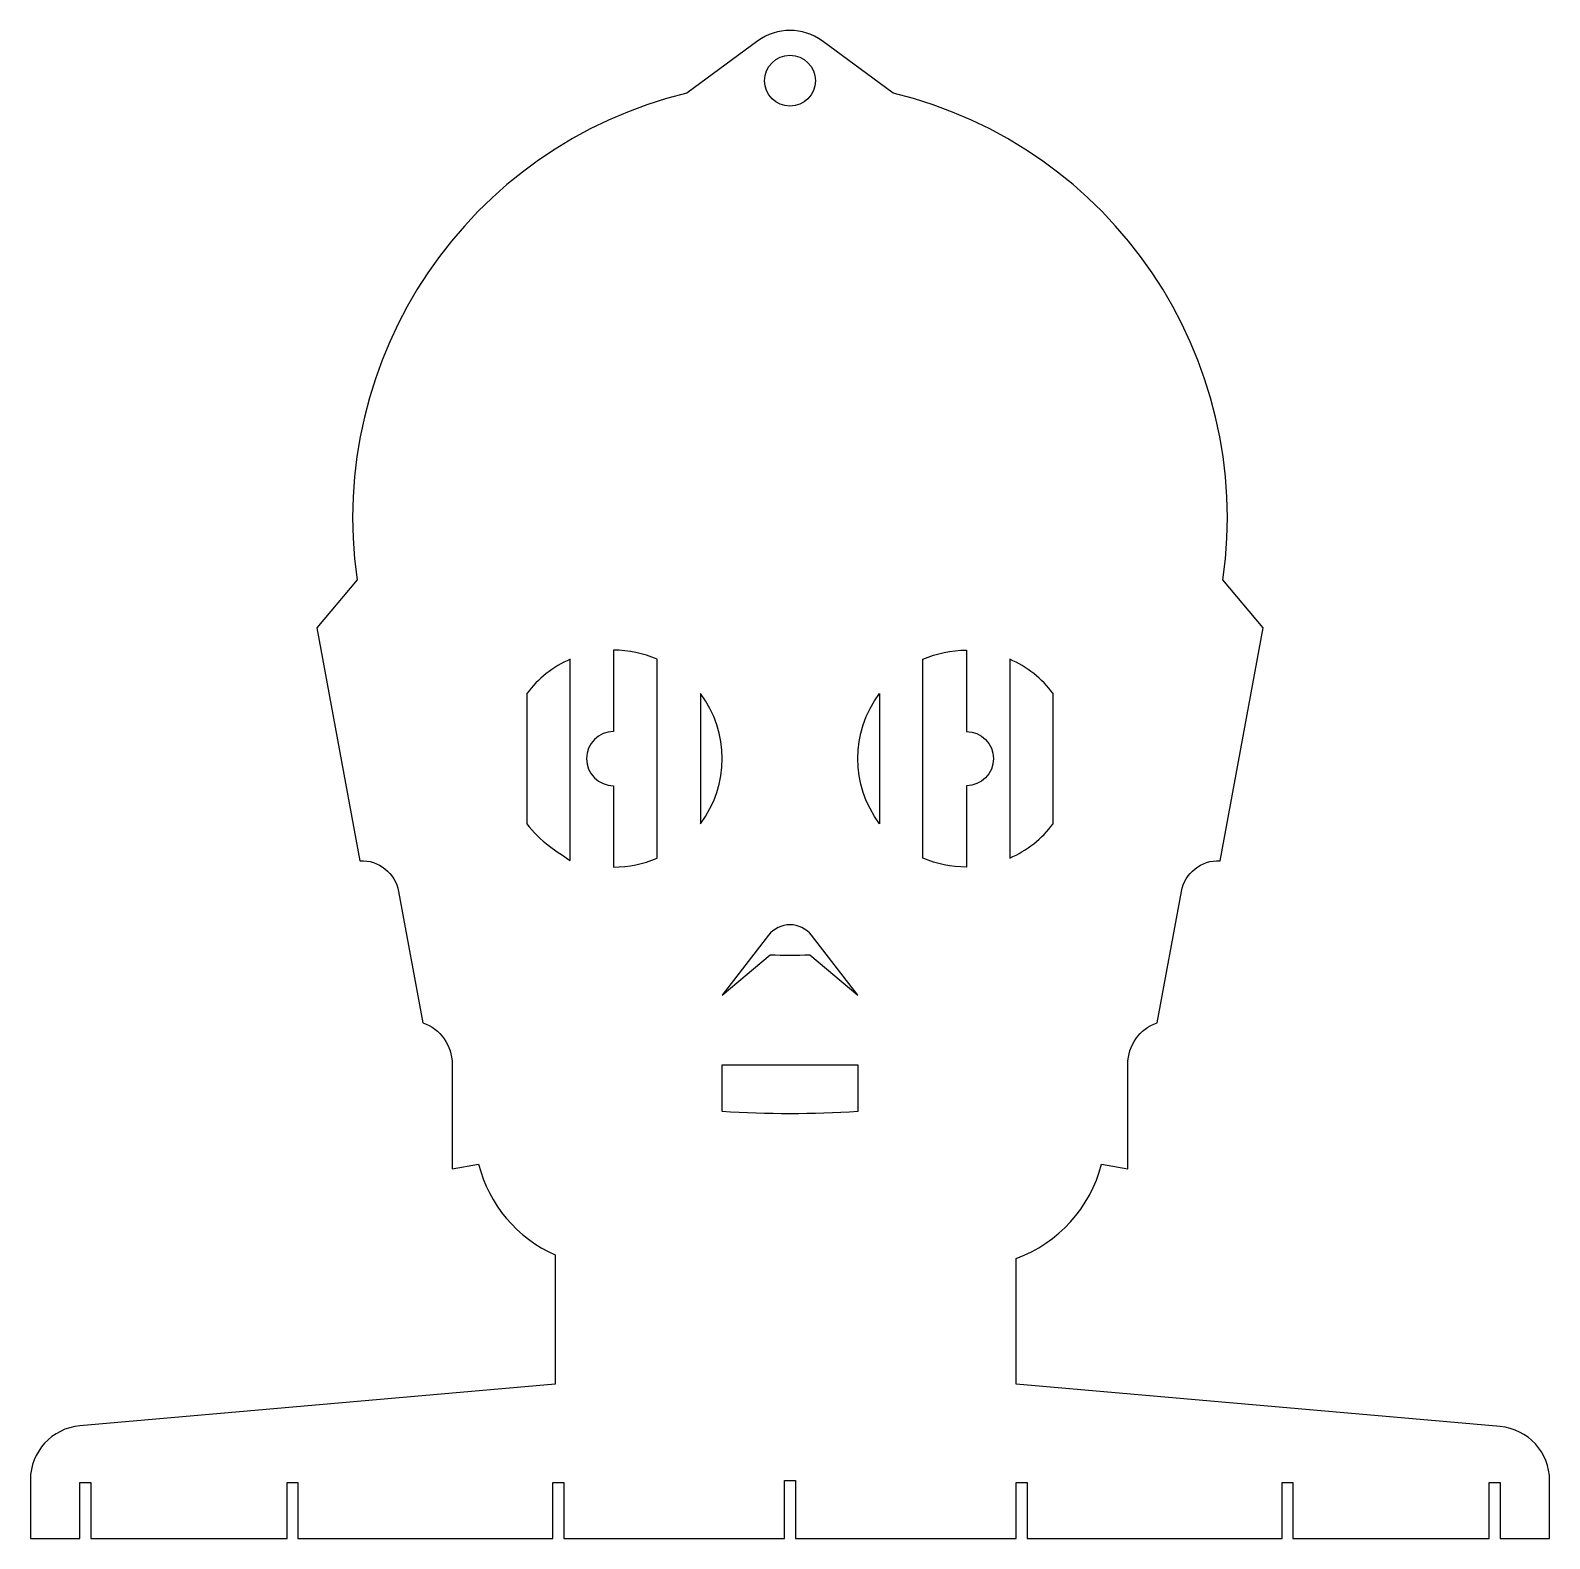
# Model space of a CAD drawing. Header units: millimetres. Extents: x -140 to 140, y -59 to 219.
import ezdxf

# ---------------------------------------------------------------- set-up
doc = ezdxf.new("R2010")
doc.units = ezdxf.units.MM
doc.layers.get('0').update_dxf_attribs({"linetype": 'CONTINUOUS'})

msp = doc.modelspace()

# ---------------------------------------------------------------- linework, layer by layer
for points in [[(128.87, -49), (130.87, -49), (130.87, -59.33), (140, -59.33), (140, -48.64, 0.388879), (130.87, -38.67), (41.7, -30.87), (41.7, -7.67, 0.248753), (57.4, 9.72), (62.26, 8.86), (62.26, 28.14, -0.31848), (67.67, 35.77), (72.14, 59.97, -0.374981), (79.28, 65.64), (87.2, 108.58), (79.8, 117.45, 0.386208), (19.02, 207.16), (5.92, 216.78, 0.327756), (-5.92, 216.78), (-19.02, 207.16, 0.386208), (-79.8, 117.45), (-87.2, 108.58), (-79.28, 65.64, -0.374981), (-72.14, 59.97), (-67.67, 35.77, -0.31848), (-62.26, 28.14), (-62.26, 8.86), (-57.4, 9.72, 0.230566), (-43.3, -7.03), (-43.3, -30.87), (-130.87, -38.54, 0.388879), (-140, -48.5), (-140, -59.33), (-130.87, -59.33), (-130.87, -49), (-128.87, -49), (-128.87, -59.33), (-92.7, -59.33), (-92.7, -49), (-90.7, -49), (-90.7, -59.33), (-43.7, -59.33), (-43.7, -49), (-41.7, -49), (-41.7, -59.33), (-1, -59.33), (-1, -48.64), (1, -48.64), (1, -59.33), (41.7, -59.33), (41.7, -49), (43.7, -49), (43.7, -59.33), (90.7, -59.33), (90.7, -49), (92.7, -49), (92.7, -59.33), (128.87, -59.33)], [(-24.5, 102.79, 0.103244), (-32.5, 104.46), (-32.5, 89.46, 1), (-32.5, 79.46), (-32.5, 64.46, 0.103244), (-24.5, 66.13)], [(32.5, 104.46), (32.5, 89.46, -1), (32.5, 79.46), (32.5, 64.46, -0.103244), (24.5, 66.13), (24.5, 102.79, -0.103244)], [(-40.5, 102.79, 0.129664), (-48.5, 96.46), (-48.5, 72.46, 0.073912), (-44.32, 68.32, 0.015438), (-40.5, 65.7)], [(48.5, 96.46, 0.129664), (40.5, 102.79), (40.5, 66.13, 0.129664), (48.5, 72.46)], [(-16.5, 72.46, 0.333333), (-16.5, 96.46)], [(16.5, 96.46), (16.5, 72.46, -0.333333)], [(3.96, 51.89, 0.491063), (-3.96, 51.89), (-12.5, 40.83), (-3.63, 48.3, 0.022558), (3.63, 48.3), (12.5, 40.83)], [(-12.5, 19.38), (-12.5, 28), (12.5, 28), (12.5, 19.38, -0.030266)]]:
    msp.add_lwpolyline(points, format="xyb", close=True)
msp.add_circle((0, 209.44), 4.69)

doc.saveas('drawing.dxf')
